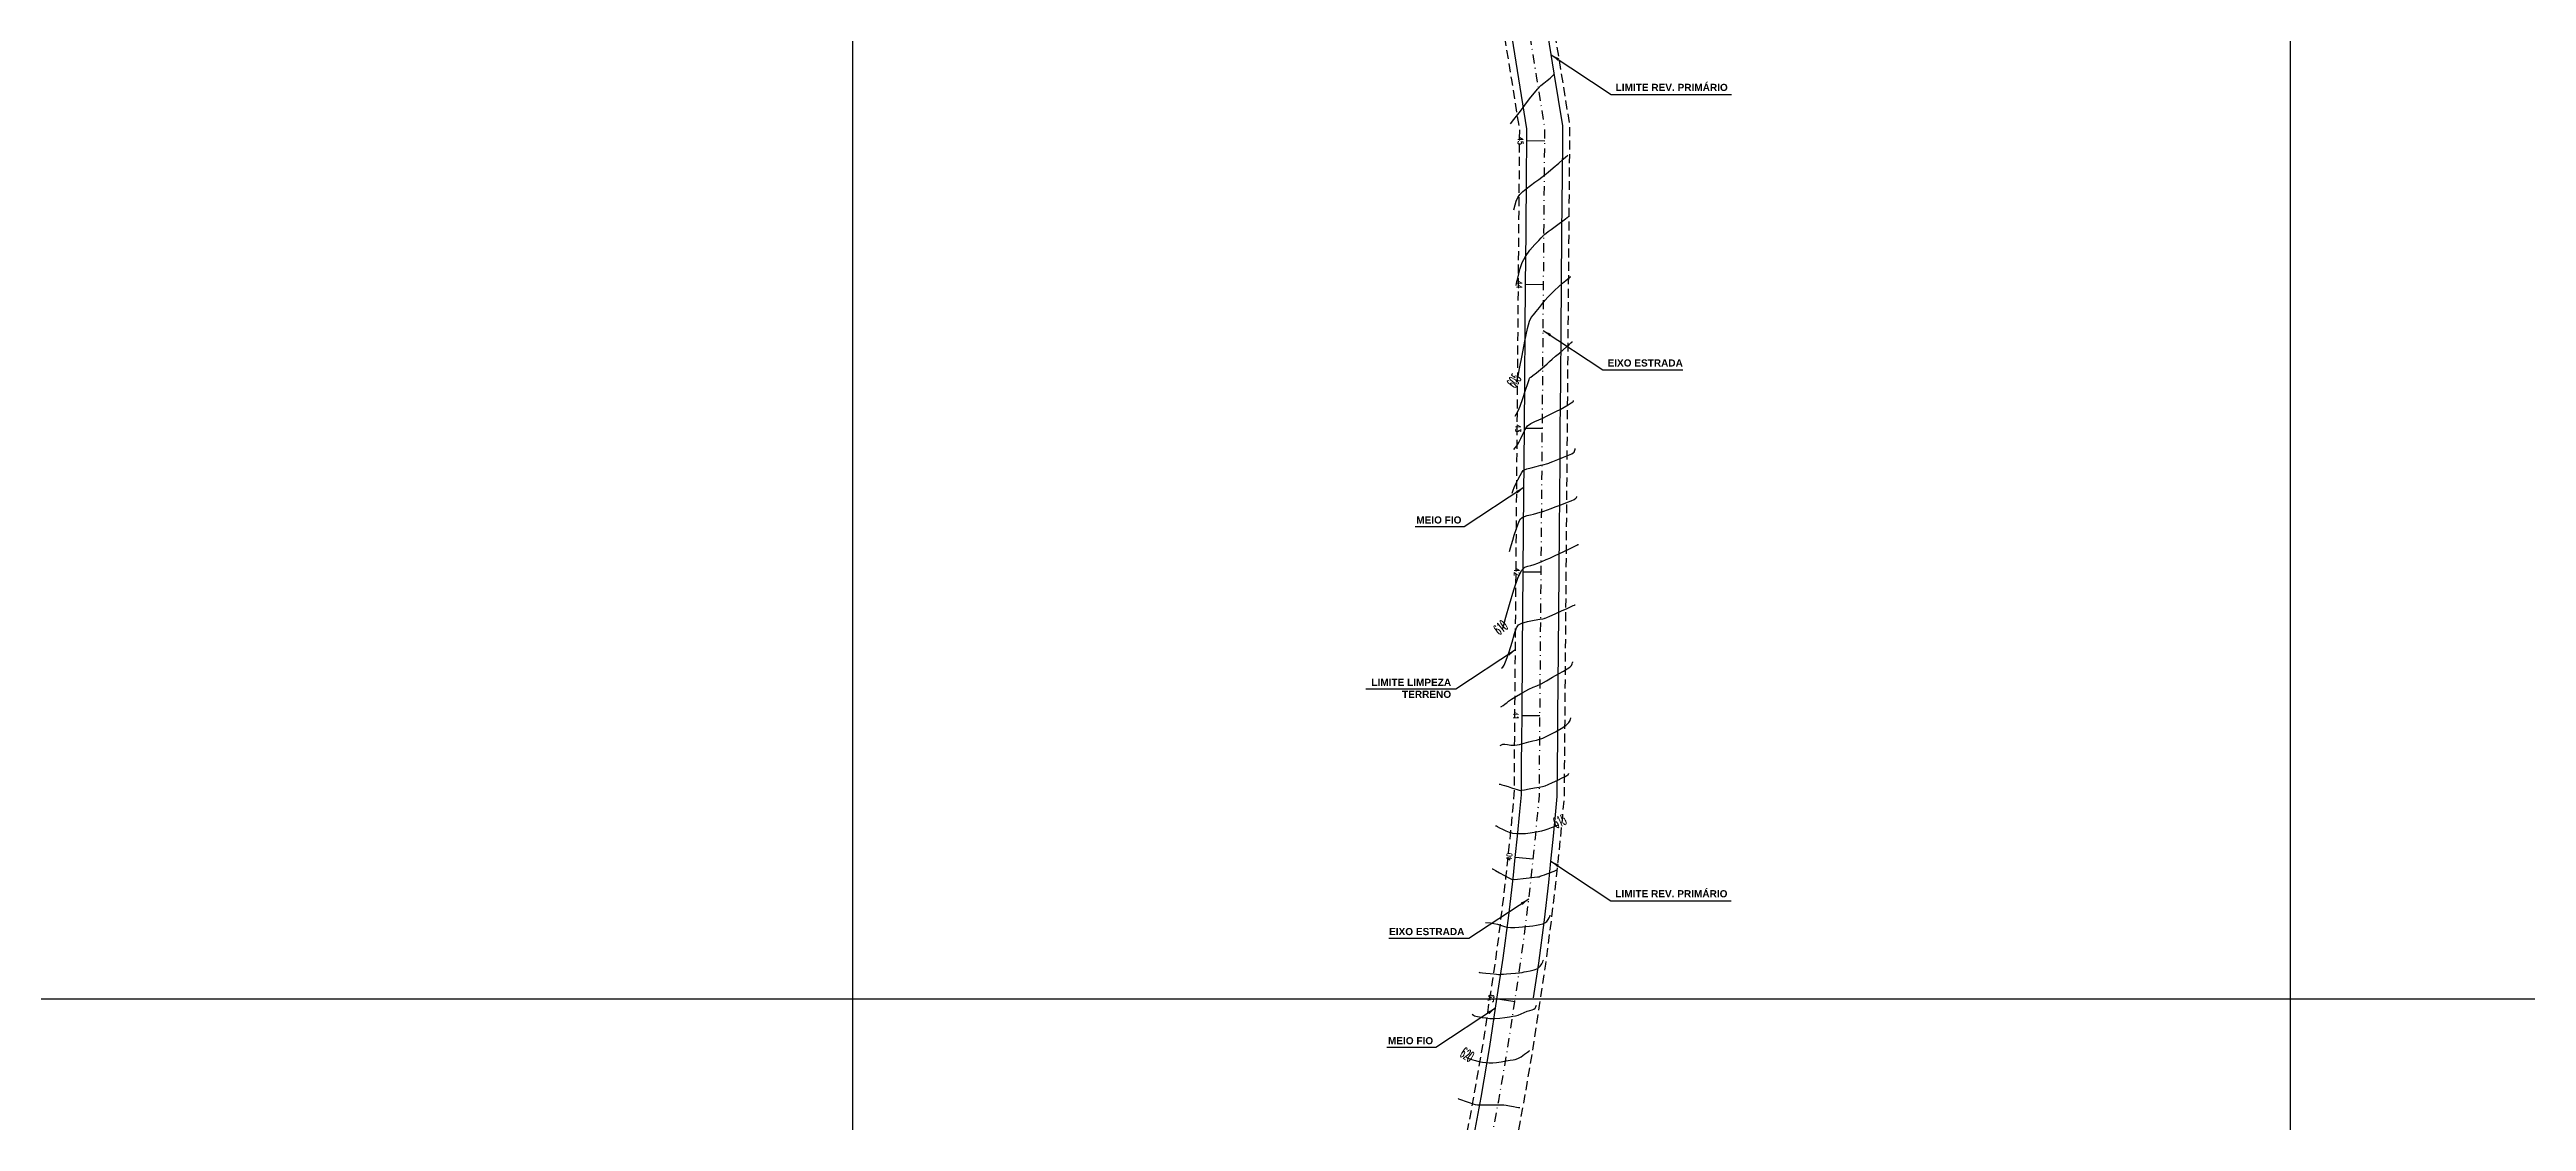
# Model space of a CAD drawing. Header units: millimetres. Extents: x 276147 to 291056, y 9594849 to 9609891.
# Drawn here: x 281807.4 to 282152, y 9595751.3 to 9595900.5 of the extents above; entities that cross this region are included whole.
import ezdxf
from ezdxf.enums import TextEntityAlignment as Align

# ---------------------------------------------------------------- set-up
doc = ezdxf.new("R2010")
doc.units = ezdxf.units.MM
doc.header["$LTSCALE"] = 10
for name, pattern in [('CONTINUO', [0]), ('DASHDOTX2', [50.8, 25.4, -12.7, 0, -12.7]), ('HIDDEN', [0.375, 0.25, -0.125])]:
    doc.linetypes.add(name, pattern=pattern)
for name, color, linetype in [('CURVAS', 7, 'CONTINUO'), ('Curvas mestras', 30, 'Continuous'), ('Curvas simples', 9, 'Continuous'), ('Curvas texto', 2, 'Continuous'), ('TG', 7, 'CONTINUO'), ('Top_malha_coord', 8, 'Continuous')]:
    doc.layers.add(name, color=color, linetype=linetype)
doc.styles.add('r80', font='romans.shx')
doc.styles.add('ROMAND', font='romand', dxfattribs={"height": 0.2})
doc.styles.add('SIMPLEX', font='simplex', dxfattribs={"height": 0.2})
doc.styles.add('T7', font='arial.ttf')
doc.dimstyles.new('cadnorma_dim1', dxfattribs={"dimscale": 0, "dimtxt": 2, "dimasz": 1.199999999999999, "dimexe": 1, "dimexo": 2.5, "dimgap": 0.6, "dimtad": 1, "dimzin": 4, "dimdsep": 46, "dimtxsty": 'r80', "dimblk": 'ARCHTICK', "dimblk1": 'ARCHTICK', "dimblk2": 'ARCHTICK', "dimcen": -1, "dimdle": 1, "dimclrd": 1, "dimclre": 1, "dimclrt": 2, "dimaunit": 1, "dimazin": 0, "dimtfac": 1, "dimtix": 1, "dimtmove": 2, "dimatfit": 0, "dimfxl": 1, "dimarcsym": 0})

# ---------------------------------------------------------------- blocks, each defined once
blk = doc.blocks.new('_ArchTick')
at = {"color": 0, "linetype": 'ByBlock', "const_width": 0.15}
blk.add_lwpolyline([(-0.5, -0.5), (0.5, 0.5)], dxfattribs=at)

msp = doc.modelspace()

# ---------------------------------------------------------------- linework, layer by layer
at = {"color": 8, "linetype": 'HIDDEN', "ltscale": 0.5, "extrusion": (-0.07100871312607167, -0.002425046121377699, 0.9974727474028996), "elevation": -43121.59382765113, "flags": 128}
msp.add_lwpolyline([(-9580321.039475452, 607785.0366046139), (-9580331.999970987, 607784.514610997), (-9580340.357908312, 607784.116564107), (-9580344.366013126, 607784.009914072), (-9580346.677813219, 607783.9825533279), (-9580351.304798456, 607784.0058711777), (-9580356.445815213, 607784.1536305237), (-9580360.298295913, 607784.3483864868, -0.0130408706893784), (-9580367.119955074, 607784.8718858662, 0.0002795205879488), (-9580370.766296044, 607785.2455200962, -0.0080552161899475), (-9580373.484480156, 607785.5668337597, 0.0025508217503307), (-9580375.264859017, 607785.7971902388, -0.0102699584749635), (-9580379.778156918, 607786.452136917, -0.0067323003345769), (-9580389.067169255, 607788.1243469772, -0.0133235393161992), (-9580395.973772552, 607789.6559117913, 0.0008242916978354), (-9580399.095960498, 607790.4306251035, -0.0100010863908776), (-9580403.28756999, 607791.5527431892, -0.0022133541783135), (-9580408.773311611, 607793.1658928258, -0.0118395213672042), (-9580414.339705529, 607794.9741905838, -0.0236515865359966), (-9580417.591200214, 607796.2920608538), (-9580420.158508888, 607797.329437897), (-9580422.00703248, 607798.076374157), (-9580424.042652179, 607798.8989106809), (-9580426.125876509, 607799.74068289), (-9580427.309746578, 607800.2190514077), (-9580436.21129939, 607803.8159174126), (-9580454.754683401, 607811.3087739438), (-9580473.298065392, 607818.8016345487), (-9580479.94523278, 607821.4875669172), (-9580486.329652878, 607823.715911838), (-9580492.316837812, 607825.7109256744), (-9580498.363173828, 607827.6335469439), (-9580505.47456357, 607829.7779768938), (-9580511.620561806, 607831.530946229), (-9580522.893530088, 607834.507771006), (-9580523.353249332, 607834.6226911709), (-9580525.254077217, 607835.092571289), (-9580529.173261892, 607836.0343050482), (-9580531.152555525, 607836.491537828), (-9580537.09554584, 607837.8274589079), (-9580544.252354134, 607839.3214673778), (-9580550.876318302, 607840.5484029229), (-9580556.590487419, 607841.6197208429), (-9580562.623841131, 607842.6170970979), (-9580567.809418073, 607843.4086695646), (-9580570.76307269, 607843.8227261321), (-9580573.762045642, 607844.2428111399), (-9580577.200921368, 607844.6885190768), (-9580579.782341378, 607845.0230933621), (-9580584.19602975, 607845.194708841), (-9580587.740239153, 607845.345714159), (-9580591.013894722, 607845.4851911179), (-9580600.12220449, 607845.8732627316), (-9580610.995764574, 607846.3365434379), (-9580616.944698235, 607846.5900053763), (-9580626.38808855, 607846.9923524149), (-9580630.977636062, 607847.1878959208), (-9580637.568697272, 607847.4687157396), (-9580644.613596221, 607847.7688721596), (-9580650.959508186, 607848.0392473959), (-9580658.235041952, 607848.3492302911), (-9580666.181336602, 607848.6877917631), (-9580670.95355757, 607848.8911183029), (-9580673.153383158, 607848.9694994199), (-9580680.63577736, 607848.0316571089), (-9580691.385652322, 607846.6642712222), (-9580695.675441235, 607846.1186085942), (-9580701.883973228, 607845.1309395928), (-9580707.031914854, 607844.2933476529), (-9580708.29175061, 607844.0784919029), (-9580709.690066675, 607843.7342024561), (-9580710.948300289, 607843.3481063828), (-9580711.856195949, 607843.0222531928), (-9580712.600061921, 607842.7247335747), (-9580713.388733832, 607842.377122279), (-9580717.405362736, 607840.5176454223), (-9580721.21595186, 607838.7535535741), (-9580724.125721531, 607837.4064912739), (-9580726.576784048, 607836.1788234527), (-9580728.457709195, 607835.1049360685), (-9580730.470945714, 607833.8175932644), (-9580731.49779171, 607833.101519752), (-9580732.528280003, 607832.3394000649), (-9580737.42424365, 607828.6084868062), (-9580741.639639402, 607825.3961918395), (-9580745.775108652, 607822.2448039739), (-9580746.67432269, 607821.541846134), (-9580748.522986647, 607819.9758836963), (-9580749.890258975, 607818.7026892586), (-9580751.626183942, 607816.9247502147), (-9580752.765634026, 607815.6447119386), (-9580753.536704434, 607814.720709538), (-9580755.625977363, 607812.1483104969), (-9580758.31351073, 607808.8393086838), (-9580760.487735497, 607806.1623146078), (-9580765.56458584, 607799.9114881146, -0.0265937179508877), (-9580766.67777403, 607798.6807861226, -0.0214850437270204), (-9580767.66861693, 607797.7772307913, -0.0323795589553983), (-9580769.298719259, 607796.5845644713), (-9580771.112873498, 607795.4296238248), (-9580772.708554458, 607794.4137701896), (-9580774.191609204, 607793.4696175449), (-9580776.12044591, 607792.2384367628, -0.001570387238146479), (-9580776.309677014, 607792.1184849397)], format="xyb", dxfattribs=at)
msp.add_lwpolyline([(-9580531.74338289, 607829.4436746499), (-9580532.70795873, 607829.6664994411), (-9580538.578460248, 607830.9861258097), (-9580545.605197763, 607832.4529815548), (-9580552.158728868, 607833.6668710111), (-9580557.806425452, 607834.7257263638), (-9580563.722875327, 607835.703777196), (-9580568.823503502, 607836.4823823296), (-9580571.73486193, 607836.8905096264), (-9580574.697464528, 607837.3054999713), (-9580578.100656131, 607837.7465829386), (-9580580.36938361, 607838.0406295761), (-9580584.481003474, 607838.200499861), (-9580588.038212268, 607838.3520590328), (-9580591.31186552, 607838.4915358936), (-9580600.420178441, 607838.8796076417), (-9580611.293737408, 607839.3428882998), (-9580617.242671875, 607839.5963502718), (-9580626.686061667, 607839.9986972888), (-9580631.275609631, 607840.1942408138), (-9580637.86667007, 607840.4750605997), (-9580644.91156934, 607840.775217034), (-9580651.257481305, 607841.0455922699), (-9580658.53301507, 607841.3555751649), (-9580666.479309723, 607841.6941366369), (-9580671.2271757, 607841.8964255023), (-9580672.840723125, 607841.9539171729), (-9580679.75885087, 607841.086799947), (-9580690.502368199, 607839.720222752), (-9580694.683682175, 607839.1883581717), (-9580700.772021681, 607838.2198096979), (-9580705.88142061, 607837.3884888188), (-9580706.864702828, 607837.2207972448), (-9580707.825075805, 607836.9843369151), (-9580708.73800458, 607836.7041995736), (-9580709.373290198, 607836.4761889637), (-9580709.887869291, 607836.2703758446), (-9580710.50649316, 607835.9977141181), (-9580714.464593554, 607834.1653327195), (-9580718.275182689, 607832.4012408729), (-9580721.087187903, 607831.0994381036), (-9580723.271550206, 607830.0053528687), (-9580724.834560359, 607829.1129745172), (-9580726.581858993, 607827.9956828831), (-9580727.413815197, 607827.4155162311), (-9580728.325504974, 607826.7412565247), (-9580733.181469694, 607823.040823993), (-9580737.396864863, 607819.828529474), (-9580741.497953307, 607816.7033411127), (-9580742.25477715, 607816.111696376), (-9580743.873002335, 607814.7409335368), (-9580744.998023493, 607813.693321701), (-9580746.504908744, 607812.1499657478), (-9580747.462765744, 607811.0739259608), (-9580748.132406905, 607810.271470006), (-9580750.1923511, 607807.7351817159), (-9580752.879884588, 607804.4261797608), (-9580755.054110182, 607801.7491846597), (-9580755.645264847, 607801.0213307746)], dxfattribs=at)
at = {"layer": 'CURVAS', "color": 2, "linetype": 'CONTINUO'}
for points, elevation in [([(282011.4015483808, 9595854.14700083), (282011.4015483808, 9595854.14700083)], 169.0002069068142), ([(282009.4720762864, 9595819.735488951), (282009.4720762864, 9595819.735488951)], 174.0002069068142), ([(282017.9517984303, 9595792.868665993), (282017.9517984303, 9595792.868665993)], 179.0002069068142), ([(282004.2949484052, 9595760.339248512), (282004.2949484052, 9595760.339248512)], 184.0002069068142)]:
    msp.add_lwpolyline(points, dxfattribs=dict(at, elevation=elevation))
at = {"layer": 'Curvas mestras', "linetype": 'CONTINUO'}
for points, elevation in [([(282011.4306253827, 9595854.189061718), (282011.4574847989, 9595854.240740336), (282011.4963464969, 9595854.334233783), (282011.5558087648, 9595854.525022414), (282011.6713010272, 9595855.029449081), (282011.8849610722, 9595856.104072975), (282012.218066608, 9595857.869338663), (282012.6084576821, 9595859.901228948), (282012.9731151491, 9595861.639610928), (282013.2557870731, 9595862.675172755), (282013.5072891441, 9595863.201884935), (282013.805205691, 9595863.564542903), (282014.2023191768, 9595864.034278978), (282014.6522051083, 9595864.587596098), (282015.0836366758, 9595865.12733916), (282015.4499935469, 9595865.584067613), (282015.8030821736, 9595865.999207055), (282016.2193115099, 9595866.441898093), (282016.7474529037, 9595866.956990195), (282017.3257171247, 9595867.492167527), (282017.864676016, 9595867.970820265), (282018.2917227627, 9595868.332413783), (282018.6015393835, 9595868.580690786), (282018.8056261482, 9595868.735468505), (282018.9185509129, 9595868.817277238), (282018.9671335368, 9595868.849506572), (282018.9812588095, 9595868.85626246), (282018.9860843377, 9595868.857707934), (282018.9878627443, 9595868.858240943), (282018.988116488, 9595868.85831684)], 169.0002069068142), ([(282009.4854989707, 9595819.74640274), (282009.4988905363, 9595819.768780718), (282009.519714689, 9595819.819109812), (282009.5620251099, 9595819.954096142), (282009.6887185496, 9595820.406378884), (282009.9749061629, 9595821.45258384), (282010.4633294613, 9595823.225253072), (282011.0672703722, 9595825.280592537), (282011.6676432745, 9595827.03072521), (282012.1732658296, 9595828.036397744), (282012.6045728278, 9595828.452842023), (282013.0099024506, 9595828.583914595), (282013.4324742191, 9595828.685183303), (282013.8950321284, 9595828.819062214), (282014.4152026145, 9595828.999677572), (282014.9949569741, 9595829.231547007), (282015.573652991, 9595829.480762985), (282016.0749904335, 9595829.703810686), (282016.4586898946, 9595829.875689771), (282016.8285314, 9595830.045460422), (282017.3243107205, 9595830.280696856), (282018.0299349834, 9595830.621533763), (282018.8057426208, 9595830.99833817), (282019.4561804401, 9595831.3140379), (282019.8353590401, 9595831.496256128), (282019.9960410836, 9595831.571405804), (282020.0406497185, 9595831.590592586), (282020.0552921951, 9595831.596659228), (282020.0608085549, 9595831.59938223), (282020.0617227276, 9595831.600273216), (282020.0618069185, 9595831.600611072), (282020.0618376107, 9595831.600735474), (282020.0618425478, 9595831.600753043)], 174.0002069068142), ([(282017.2754979854, 9595792.573134363), (282016.7867315722, 9595792.363526886), (282016.2781179528, 9595792.152825437), (282015.8170622595, 9595791.97495517), (282015.3853713953, 9595791.828788271), (282014.9434534408, 9595791.70443813), (282014.4584085493, 9595791.593689218), (282013.9241098686, 9595791.49503505), (282013.3411199598, 9595791.408643512), (282012.7169019253, 9595791.33793028), (282012.086506697, 9595791.29929064), (282011.4918837576, 9595791.312367864), (282010.9629829003, 9595791.391375327), (282010.4817578146, 9595791.528803539), (282010.0181664751, 9595791.711712662), (282009.5568133342, 9595791.92287985), (282009.1408975973, 9595792.127948249), (282008.8282676045, 9595792.288274677), (282008.6581803745, 9595792.376289565), (282008.5955164883, 9595792.40871697), (282008.5865646614, 9595792.413349578)], 179.0002069068142), ([(282004.4772883406, 9595760.22516875), (282004.6288736636, 9595760.139534341), (282004.8235804554, 9595760.044474985), (282005.0609238705, 9595759.94939195), (282005.3568685228, 9595759.853835743), (282005.731489628, 9595759.754891863), (282006.1927862352, 9595759.652539454), (282006.7004508463, 9595759.558333443), (282007.2020963795, 9595759.486718759), (282007.6649018911, 9595759.450661609), (282008.1342928003, 9595759.457194172), (282008.6752616569, 9595759.511869797), (282009.3227540856, 9595759.612551581), (282009.9915477544, 9595759.726356577), (282010.5663728438, 9595759.81271566), (282010.9711063755, 9595759.850822074), (282011.2861940576, 9595759.898922574), (282011.6312236841, 9595760.035028791), (282012.0859883375, 9595760.306496926), (282012.5710893202, 9595760.63807192), (282012.9673313437, 9595760.9238445), (282013.1869443386, 9595761.083984716), (282013.2678544653, 9595761.14298347), (282013.2794122178, 9595761.151412096)], 184.0002069068142)]:
    msp.add_lwpolyline(points, dxfattribs=dict(at, elevation=elevation))
at = {"layer": 'Curvas simples', "linetype": 'CONTINUO'}
for points, elevation in [([(282010.5976645577, 9595890.135017116), (282011.0733081201, 9595890.714900982), (282011.4732648256, 9595891.21856193), (282011.9943660818, 9595891.900520643), (282012.6171442344, 9595892.74279905), (282013.2744900855, 9595893.62964486), (282013.8873844621, 9595894.420863673), (282014.3987947603, 9595895.013124311), (282014.8396325518, 9595895.450547587), (282015.2627969732, 9595895.814117435), (282015.7017428888, 9595896.165773872), (282016.1121582378, 9595896.491282199), (282016.4302850255, 9595896.757367007), (282016.6113556036, 9595896.939850276), (282016.6865453575, 9595897.050950468), (282016.706016586, 9595897.111988839), (282016.7118811832, 9595897.142327368), (282016.7140410024, 9595897.153505923), (282016.7143502583, 9595897.155102782)], 166.0002069068142), ([(282011.098772955, 9595878.144834582), (282011.2648893556, 9595878.856726384), (282011.4170756653, 9595879.362525022), (282011.6354143386, 9595879.872642744), (282011.9302135919, 9595880.311026182), (282012.3147237502, 9595880.70527956), (282012.8029306991, 9595881.1089195), (282013.3910700422, 9595881.556676254), (282014.0043796058, 9595882.008119209), (282014.5503490319, 9595882.404032163), (282014.9742124496, 9595882.713422624), (282015.3721804762, 9595883.01820721), (282015.8782085412, 9595883.428529218), (282016.5735582075, 9595884.010213602), (282017.3287060891, 9595884.651807984), (282017.9614361463, 9595885.197543524), (282018.3358281167, 9595885.530323166), (282018.5011477183, 9595885.687744822), (282018.5529609661, 9595885.746082727), (282018.5719001436, 9595885.770162271), (282018.5788779209, 9595885.779033927), (282018.5798744465, 9595885.780301195)], 167.0002069068142), ([(282011.3982021195, 9595867.649455106), (282011.5176953733, 9595868.19879994), (282011.6226205231, 9595868.66159299), (282011.7664575198, 9595869.26594233), (282011.960577553, 9595869.997888425), (282012.2520654796, 9595870.819167307), (282012.6969307003, 9595871.68544486), (282013.3157762502, 9595872.545279209), (282013.9875543028, 9595873.31880432), (282014.5558093322, 9595873.919052593), (282014.9040213617, 9595874.286986439), (282015.0754126935, 9595874.475307446), (282015.1531426063, 9595874.564651074), (282015.210930816, 9595874.626024023), (282015.284750688, 9595874.691925643), (282015.4011374515, 9595874.785230383), (282015.5869688828, 9595874.928338692), (282015.87048364, 9595875.141771097), (282016.2802652413, 9595875.44557688), (282016.8213419236, 9595875.84326873), (282017.4045364655, 9595876.272218272), (282017.9171156961, 9595876.653263617), (282018.2729628853, 9595876.925105868), (282018.4924179945, 9595877.09790712), (282018.6224347715, 9595877.199695762), (282018.7038119904, 9595877.256008903), (282018.7527305152, 9595877.282427384), (282018.7792162375, 9595877.29204077), (282018.7923126357, 9595877.295962637), (282018.7971381642, 9595877.297408111), (282018.7978266577, 9595877.297614558)], 168.0002069068142), ([(282011.2416652486, 9595849.469411004), (282011.459411716, 9595849.784162456), (282011.6597076397, 9595850.168383034), (282011.9482545789, 9595850.860757856), (282012.321581344, 9595851.903102253), (282012.7089689033, 9595853.057408838), (282013.0228878978, 9595854.015711095), (282013.1997843081, 9595854.549684754), (282013.2720083472, 9595854.74957322), (282013.2958839209, 9595854.785256287), (282013.3311895694, 9595854.808347506), (282013.4515138011, 9595854.897372305), (282013.7338974433, 9595855.112587094), (282014.2188800563, 9595855.487478161), (282014.8009815424, 9595855.948455859), (282015.338221639, 9595856.395161295), (282015.7308632237, 9595856.755100595), (282016.0481525782, 9595857.067228703), (282016.4015828854, 9595857.398363154), (282016.8711038163, 9595857.79694355), (282017.4105027172, 9595858.237894496), (282017.9420280658, 9595858.677759115), (282018.3987287391, 9595859.076169852), (282018.7568742133, 9595859.405106215), (282019.0035370166, 9595859.639633691), (282019.1348579397, 9595859.765605738), (282019.1832395761, 9595859.812016783), (282019.1901504662, 9595859.818646442)], 170.0002069068142), ([(282011.0817810142, 9595844.791820297), (282011.4756142065, 9595845.34034768), (282011.7612488921, 9595845.784712814), (282012.0603685711, 9595846.336598393), (282012.3395330672, 9595846.959961994), (282012.6344676506, 9595847.575395985), (282012.9981845053, 9595848.092652177), (282013.466284098, 9595848.449816966), (282014.0047065535, 9595848.69831158), (282014.5619788481, 9595848.91788796), (282015.0959069481, 9595849.169690244), (282015.6014114724, 9595849.440419415), (282016.0826882879, 9595849.698162023), (282016.5480750549, 9595849.922811607), (282017.0224614387, 9595850.141461307), (282017.5348758079, 9595850.39301059), (282018.0941746248, 9595850.699779624), (282018.6285159878, 9595851.017783608), (282019.0458865223, 9595851.28646242), (282019.2809441671, 9595851.46036166), (282019.3750409515, 9595851.55444782), (282019.3962013215, 9595851.598794015), (282019.4013855945, 9595851.61955377), (282019.4032954801, 9595851.627201585), (282019.4035677839, 9595851.628294475)], 171.0002069068142), ([(282010.8585000107, 9595838.724052897), (282011.0005553063, 9595839.170129562), (282011.1393600107, 9595839.544539338), (282011.3512509594, 9595840.031254893), (282011.6385618852, 9595840.605230626), (282011.9463794978, 9595841.172258135), (282012.2054775277, 9595841.620843235), (282012.3802959205, 9595841.875061829), (282012.5699288574, 9595842.001283394), (282012.9071382709, 9595842.101452354), (282013.4758510209, 9595842.25327649), (282014.1646663832, 9595842.437513638), (282014.8133540732, 9595842.610689411), (282015.2946915558, 9595842.73844053), (282015.6135037026, 9595842.822869413), (282015.8076256678, 9595842.87519435), (282015.9328651979, 9595842.913514404), (282016.1169100079, 9595842.983467033), (282016.5054205159, 9595843.137571478), (282017.1824964419, 9595843.405386949), (282017.9859962651, 9595843.72462837), (282018.6922179855, 9595844.010052629), (282019.1315894682, 9595844.199672395), (282019.3510485274, 9595844.324537678), (282019.4516651576, 9595844.438957032), (282019.5177563831, 9595844.582176348), (282019.5666395217, 9595844.733182605), (282019.5988819039, 9595844.8558998), (282019.6158489966, 9595844.923840966), (282019.6220994781, 9595844.948872192), (282019.6229930365, 9595844.952447295)], 172.0002069068142), ([(282010.4701531747, 9595830.616259703), (282010.6131096898, 9595831.127838934), (282010.7403836356, 9595831.571006717), (282010.917542043, 9595832.169245042), (282011.1426920415, 9595832.905108312), (282011.3878453147, 9595833.673115257), (282011.6184924789, 9595834.345773643), (282011.8137507484, 9595834.826243643), (282012.0072441912, 9595835.14028087), (282012.2462234694, 9595835.344293317), (282012.5656216069, 9595835.488908563), (282012.9510986364, 9595835.601628665), (282013.3759974939, 9595835.704180228), (282013.8184126707, 9595835.815098926), (282014.2754465156, 9595835.94017169), (282014.7489513796, 9595836.081998726), (282015.2405364987, 9595836.242308477), (282015.7508251698, 9595836.419347895), (282016.2801965805, 9595836.610492267), (282016.8284511344, 9595836.813122785), (282017.3930659307, 9595837.024643077), (282017.9709419439, 9595837.242459385), (282018.5484008392, 9595837.462267777), (282019.0694643139, 9595837.672906741), (282019.467576635, 9595837.861503404), (282019.6972458517, 9595838.017028162), (282019.797221854, 9595838.135841075), (282019.827320516, 9595838.216147227), (282019.8379444907, 9595838.25868804), (282019.8418588702, 9595838.27436163), (282019.8424172954, 9595838.276600225)], 173.0002069068142), ([(282009.3677233054, 9595814.357033681), (282009.5510557649, 9595814.506097618), (282009.7339630938, 9595814.811732845), (282010.0183819352, 9595815.499147661), (282010.4095485181, 9595816.653847149), (282010.8329722219, 9595818.008448781), (282011.1942326276, 9595819.207342634), (282011.4446386056, 9595819.981948141), (282011.7184125654, 9595820.411787486), (282012.1955058806, 9595820.663409226), (282012.9828198788, 9595820.872728316), (282013.8950601303, 9595821.053119715), (282014.6738809472, 9595821.18732289), (282015.1261204589, 9595821.264773656), (282015.3193583627, 9595821.301686443), (282015.3863599418, 9595821.320969816), (282015.4575571694, 9595821.35027882), (282015.6540588414, 9595821.4362453), (282016.0946385631, 9595821.630248785), (282016.8407034673, 9595821.958769798), (282017.7241809572, 9595822.348713467), (282018.5196273186, 9595822.702089438), (282019.0527727598, 9595822.942851419), (282019.3540393148, 9595823.082730826), (282019.5050199573, 9595823.155403472), (282019.5775276505, 9595823.190796139), (282019.6042407508, 9595823.203835094), (282019.6080566085, 9595823.205697693)], 175.0002069068142), ([(282009.2633693301, 9595808.97857852), (282009.5978847315, 9595809.203686068), (282009.8192113702, 9595809.357836746), (282010.0113955125, 9595809.502318243), (282010.1467298813, 9595809.619503437), (282010.3421957983, 9595809.772836877), (282010.7509459039, 9595810.04603263), (282011.4657341869, 9595810.486218931), (282012.3377094053, 9595810.994193954), (282013.1576186841, 9595811.434170378), (282013.7778832089, 9595811.714919338), (282014.297603608, 9595811.92345774), (282014.8775537942, 9595812.191363059), (282015.6308639034, 9595812.610555528), (282016.4800974502, 9595813.11433962), (282017.3001741705, 9595813.596362561), (282017.9865098827, 9595813.975232257), (282018.5164959262, 9595814.269383159), (282018.8880218168, 9595814.522211164), (282019.1073077413, 9595814.765136572), (282019.2139073621, 9595814.981693283), (282019.255709529, 9595815.14344412), (282019.2735592289, 9595815.231314307), (282019.2801360151, 9595815.263687525), (282019.2810747995, 9595815.268311922)], 176.0002069068142), ([(282009.1590164573, 9595803.60012424), (282009.3498077701, 9595803.719223874), (282009.532207752, 9595803.779774526), (282009.8050953551, 9595803.795146564), (282010.1821439803, 9595803.743366014), (282010.6580094729, 9595803.676847314), (282011.2225946515, 9595803.66659605), (282011.8587082116, 9595803.762162374), (282012.520784801, 9595803.92726027), (282013.156163622, 9595804.104145393), (282013.723181622, 9595804.2487348), (282014.2241702647, 9595804.371586721), (282014.6724557803, 9595804.49692114), (282015.0928279221, 9595804.649590772), (282015.5559161977, 9595804.856976876), (282016.1438116526, 9595805.147093682), (282016.8963642531, 9595805.533810329), (282017.6844575697, 9595805.974405777), (282018.336739282, 9595806.412015347), (282018.7262444178, 9595806.79651254), (282018.9035814597, 9595807.104732009), (282018.9637515353, 9595807.320249036), (282018.9871511279, 9595807.435439074), (282018.9957711754, 9595807.477877922), (282018.9970028327, 9595807.483940015)], 177.0002069068142), ([(282009.0546634764, 9595798.221668972), (282009.0862758633, 9595798.232132604), (282009.1767121634, 9595798.217643091), (282009.396967756, 9595798.161409669), (282009.7835468905, 9595798.0490437), (282010.2715111863, 9595797.900256388), (282010.7705589881, 9595797.743282942), (282011.2041542853, 9595797.602870895), (282011.5508161503, 9595797.48982209), (282011.8028295186, 9595797.411452696), (282011.9767134137, 9595797.37480028), (282012.1859297234, 9595797.385792414), (282012.5681772978, 9595797.450076755), (282013.2054128608, 9595797.566244083), (282013.9566296247, 9595797.704648038), (282014.6250766887, 9595797.828585608), (282015.0763980917, 9595797.917742325), (282015.4257930886, 9595798.017372688), (282015.8508559818, 9595798.189120727), (282016.471906592, 9595798.470573481), (282017.1801765418, 9595798.803077767), (282017.8096270562, 9595799.103923958), (282018.2326023568, 9595799.30997764), (282018.4749885878, 9595799.43640416), (282018.6010591913, 9595799.517946616), (282018.6670549259, 9595799.583094515), (282018.6971022788, 9595799.635317126), (282018.7072974752, 9595799.671833875), (282018.7112615533, 9595799.6913508), (282018.7127221591, 9595799.698541705), (282018.7129308662, 9595799.699568111)], 178.0002069068142), ([(282008.0483482386, 9595786.470967311), (282008.0929206357, 9595786.458737198), (282008.2246183726, 9595786.390975391), (282008.547339996, 9595786.21049274), (282009.1075937856, 9595785.889548138), (282009.7726515295, 9595785.513228787), (282010.3649735426, 9595785.194830487), (282010.7690539801, 9595785.021489127), (282011.1175063091, 9595784.975719828), (282011.6049757384, 9595785.013877036), (282012.355238614, 9595785.09512652), (282013.2085828193, 9595785.189861653), (282013.934426939, 9595785.271283146), (282014.3660347502, 9595785.321795272), (282014.5920433154, 9595785.360603223), (282014.764938088, 9595785.416117394), (282015.0074063073, 9595785.509529728), (282015.3229652852, 9595785.633174887), (282015.6853366502, 9595785.772173816), (282016.0651051652, 9595785.911976084), (282016.4203023721, 9595786.039357444), (282016.7058219522, 9595786.141422376), (282016.8892760583, 9595786.209034314), (282016.9891559222, 9595786.248084873), (282017.0366689315, 9595786.268221844), (282017.0590011223, 9595786.278001308), (282017.0672280687, 9595786.281604135), (282017.0684038835, 9595786.282118477)], 180.0002069068142), ([(282007.1467613293, 9595778.986744838), (282007.8271652084, 9595778.91645599), (282008.3117180854, 9595778.847985247), (282008.8025470384, 9595778.743751355), (282009.2306359465, 9595778.603543546), (282009.6363236139, 9595778.458439652), (282010.0872922669, 9595778.347341174), (282010.6291163083, 9595778.298965372), (282011.2189571791, 9595778.301294634), (282011.7918739024, 9595778.332130559), (282012.3005928117, 9595778.372937644), (282012.7685242913, 9595778.419829432), (282013.2367452591, 9595778.472584462), (282013.7330557721, 9595778.531935848), (282014.2321261227, 9595778.602442492), (282014.6953479714, 9595778.689620057), (282015.0909856037, 9595778.800236229), (282015.4147984517, 9595778.946063185), (282015.6694169085, 9595779.140128303), (282015.8584911783, 9595779.384057784), (282015.9897410484, 9595779.63389521), (282016.0719009285, 9595779.834281541), (282016.1144947562, 9595779.94491102), (282016.1301880629, 9595779.985668736), (282016.1324297263, 9595779.99149172)], 181.0002069068142), ([(282006.2230605503, 9595772.074752765), (282006.2867940956, 9595772.042015357), (282006.4156318823, 9595772.01396605), (282006.7041919475, 9595771.976584956), (282007.1896158649, 9595771.930791749), (282007.7676805475, 9595771.88112943), (282008.2988197732, 9595771.833051816), (282008.6778236096, 9595771.792197552), (282008.9369017604, 9595771.76494926), (282009.1426195524, 9595771.757877506), (282009.3603993946, 9595771.774761455), (282009.65109168, 9595771.808220804), (282010.0744082964, 9595771.84808742), (282010.6570040466, 9595771.886784656), (282011.2933228359, 9595771.927104913), (282011.8447569987, 9595771.974436516), (282012.2188610287, 9595772.03264032), (282012.5078561486, 9595772.09947642), (282012.8501297146, 9595772.17117699), (282013.3405473958, 9595772.25148533), (282013.8999056813, 9595772.374175075), (282014.4054813603, 9595772.580530753), (282014.7616048473, 9595772.889688723), (282014.9808326178, 9595773.232215587), (282015.102778084, 9595773.516532462), (282015.1636537494, 9595773.6746433), (282015.1860818289, 9595773.732895065), (282015.1892855096, 9595773.74121635)], 182.0002069068142), ([(282005.2590045318, 9595766.207001133), (282005.4546228604, 9595766.085424935), (282005.6103224395, 9595766.003629405), (282005.7990798388, 9595765.92983798), (282006.017376176, 9595765.878699483), (282006.2944044302, 9595765.835898733), (282006.6675325677, 9595765.779879896), (282007.1630476891, 9595765.699801946), (282007.7629200557, 9595765.627688413), (282008.438037186, 9595765.606278855), (282009.1531352891, 9595765.663314175), (282009.848342334, 9595765.766550034), (282010.4576338785, 9595765.868742554), (282010.9368097534, 9595765.937556816), (282011.328960616, 9595766.000282396), (282011.6989983082, 9595766.099117156), (282012.0967282573, 9595766.260946015), (282012.5115133397, 9595766.451403942), (282012.9176098035, 9595766.620810984), (282013.2907090232, 9595766.735072501), (282013.6122522872, 9595766.822429087), (282013.8651145863, 9595766.926702822), (282014.0382348279, 9595767.076993106), (282014.1448070483, 9595767.243503768), (282014.2040883159, 9595767.381717071), (282014.2336809052, 9595767.45857881), (282014.2445837987, 9595767.486896204), (282014.2461414015, 9595767.490941972)], 183.0002069068142), ([(282003.3308923867, 9595754.471496882), (282003.3762966198, 9595754.446973713), (282003.4973789729, 9595754.400015838), (282003.7881208585, 9595754.296587117), (282004.2881167851, 9595754.12479403), (282004.8743197926, 9595753.926502718), (282005.383024312, 9595753.757021515), (282005.7116299452, 9595753.657964464), (282006.0019568613, 9595753.616167357), (282006.456931393, 9595753.60477156), (282007.2059857567, 9595753.601629118), (282008.0845793582, 9595753.603431348), (282008.8546784829, 9595753.61158014), (282009.3477413346, 9595753.623268308), (282009.6731978898, 9595753.618853066), (282010.0099687265, 9595753.574479694), (282010.4845523307, 9595753.47743464), (282011.0137517775, 9595753.359559843), (282011.4619447441, 9595753.263835754), (282011.727453723, 9595753.221954495), (282011.8443742912, 9595753.220453495), (282011.8807435305, 9595753.234579174), (282011.8939527859, 9595753.244211562), (282011.898819947, 9595753.24775995), (282011.8995151761, 9595753.24826745)], 185.0002069068142)]:
    msp.add_lwpolyline(points, dxfattribs=dict(at, elevation=elevation))
at = {"layer": 'TG', "color": 1, "linetype": 'DASHDOTX2', "ltscale": 0.005, "extrusion": (-0.07100871312607167, -0.002425046121377699, 0.9974727474028996), "elevation": -43121.59382765105, "flags": 128}
msp.add_lwpolyline([(-9579795.904615587, 607889.4829098696), (-9579823.537764598, 607889.4792858099), (-9579825.987231018, 607889.1146006988), (-9579828.05557843, 607888.6421233836), (-9579831.713168021, 607887.6360837285, -0.0222114807631189), (-9579835.5907939, 607886.752662216, -0.0115522391506574), (-9579837.634694876, 607886.4301902027), (-9579842.019034958, 607885.8385448859), (-9579855.397934733, 607883.9863345699), (-9579875.209670285, 607881.2486076679), (-9579895.021406008, 607878.5108807227), (-9579914.83314056, 607875.7731537838), (-9579918.335324641, 607875.2891971646), (-9579934.674774332, 607873.263010811), (-9579936.147860946, 607873.0809540228), (-9579940.575816056, 607872.476928244), (-9579946.508119615, 607871.4938017719), (-9579950.833660763, 607870.6490934518), (-9579954.375966039, 607869.87582777), (-9579956.454451468, 607869.3875244509), (-9579956.725737035, 607869.338151784), (-9579973.777690416, 607865.0216472548), (-9579993.170540173, 607860.1311084548), (-9580012.563390171, 607855.2405693552), (-9580031.956240162, 607850.3500302531), (-9580051.349090155, 607845.4594911109), (-9580071.412845131, 607840.3997614972), (-9580085.559219332, 607836.0290809198), (-9580088.12938791, 607835.2957015372), (-9580088.899888922, 607835.0991253207), (-9580089.907150526, 607834.8669360648), (-9580091.968528263, 607834.419926786), (-9580093.54224914, 607834.1346643667), (-9580095.249659687, 607833.8725806387), (-9580096.15438185, 607833.7534937747), (-9580112.341075238, 607831.746249441), (-9580113.430450188, 607831.5991320731), (-9580116.21286371, 607831.203690667), (-9580118.96149875, 607830.7742412771), (-9580122.476536375, 607830.168443802), (-9580125.508786324, 607829.5976611299), (-9580129.425256992, 607828.802362336), (-9580146.32046953, 607825.371527859), (-9580148.981542278, 607824.6395854742), (-9580159.371266311, 607821.7767026649), (-9580160.197831279, 607821.5596147261), (-9580162.69627991, 607820.9497581208), (-9580164.653450605, 607820.5358075438), (-9580167.758206151, 607819.9562818253), (-9580177.635578241, 607818.7518481798), (-9580179.093267132, 607818.5357071307), (-9580180.959993675, 607818.1445607286), (-9580182.784531262, 607817.6331428261), (-9580184.1411054, 607817.1658576158), (-9580185.551765805, 607816.596501339), (-9580187.701303449, 607815.4092918009), (-9580205.208523052, 607805.7398945809), (-9580222.715744479, 607796.070500651), (-9580227.127211547, 607793.6340025779, -0.0457628980803069), (-9580240.937801681, 607787.936829746, -0.0345197727024596), (-9580251.918096658, 607785.356827389, -0.0269187616342463), (-9580260.666672343, 607784.408788759), (-9580268.034038723, 607784.057918181), (-9580276.50852366, 607783.6543207081), (-9580280.551734237, 607783.461761703), (-9580288.431230333, 607783.0865016248), (-9580295.549514135, 607782.7474932524), (-9580300.52909102, 607782.5103408287), (-9580320.506447742, 607781.5589187647), (-9580331.83347219, 607781.0194692069), (-9580340.22809603, 607780.6196751217), (-9580344.298750648, 607780.5113607246), (-9580346.665921196, 607780.4833446584), (-9580351.363902275, 607780.5070202932), (-9580356.584463704, 607780.657065853), (-9580360.475007113, 607780.8537460178, -0.0130408706901715), (-9580367.478672283, 607781.3912126783, 0.0002795205878736), (-9580371.121120343, 607781.7644480073, -0.0080552161913721), (-9580373.951290466, 607782.0989994197, 0.0025508217495666), (-9580375.69625328, 607782.3247735493, -0.0102699584764324), (-9580380.351825207, 607783.0003663062, -0.0067323003350679), (-9580389.733594459, 607784.6892744867, -0.0133235393165959), (-9580396.822271219, 607786.2612147635, 0.0008242916980195), (-9580399.933258748, 607787.0331488979, -0.0100010863911174), (-9580404.26010724, 607788.191471247, -0.002213354178182), (-9580409.775576986, 607789.813362804, -0.0118395213705485), (-9580415.499592332, 607791.6728654319, -0.0231184017441555), (-9580418.97916303, 607793.078861835), (-9580421.469759105, 607794.085241484), (-9580423.318282695, 607794.832177744), (-9580425.353902392, 607795.6547142668), (-9580427.437126724, 607796.4964864771), (-9580428.6209968, 607796.9748549944), (-9580437.52254946, 607800.5717209389), (-9580456.06593331, 607808.0645774041), (-9580474.60931603, 607815.5574383066), (-9580481.17825698, 607818.211761581), (-9580487.459612945, 607820.4041341795), (-9580493.400412062, 607822.3836916109), (-9580499.398773393, 607824.2910578325), (-9580506.459852835, 607826.4203167786), (-9580512.547448795, 607828.1566285437), (-9580523.76477445, 607831.1187599095), (-9580524.19760964, 607831.2269596249), (-9580526.082907371, 607831.6930007259), (-9580529.976034468, 607832.6284731567), (-9580531.930257125, 607833.0799143391), (-9580537.837003032, 607834.407688063), (-9580544.928775938, 607835.8881201708), (-9580551.517523577, 607837.1085326722), (-9580557.19845643, 607838.1736193079), (-9580563.17335822, 607839.1613328508), (-9580568.316460785, 607839.946421651), (-9580571.248967301, 607840.357513583), (-9580574.229755076, 607840.7750512598), (-9580577.650788741, 607841.2184467119), (-9580580.075862488, 607841.5327571728), (-9580584.338516597, 607841.6985000536), (-9580587.8892257, 607841.8497823012), (-9580591.162880115, 607841.9892592105), (-9580600.271191457, 607842.3773308921), (-9580611.144750984, 607842.840611573), (-9580617.09368505, 607843.0940735288), (-9580626.537075102, 607843.4964205559), (-9580631.126622839, 607843.6919640721), (-9580637.71768367, 607843.9727838747), (-9580644.76258277, 607844.2729403018), (-9580651.108494744, 607844.5433155369), (-9580658.384028498, 607844.8532984318), (-9580666.33032316, 607845.1918599042), (-9580671.090366622, 607845.394667607), (-9580672.997053135, 607845.4626039998), (-9580680.197314113, 607844.5601242326), (-9580690.944010252, 607843.1931426909), (-9580695.1795617, 607842.6543790869), (-9580701.327997454, 607841.6762703498), (-9580706.456667732, 607840.84181394), (-9580707.578226712, 607840.6505402792), (-9580708.757571235, 607840.360165391), (-9580709.843152428, 607840.0270486829), (-9580710.61474307, 607839.750116783), (-9580711.243965602, 607839.4984504138), (-9580711.947613493, 607839.1883139032), (-9580715.934978139, 607837.3423847749), (-9580719.745567268, 607835.5782929278), (-9580722.606454715, 607834.2538603938), (-9580724.92416712, 607833.0929838648), (-9580726.646134773, 607832.1098509971), (-9580728.526402345, 607830.9075337787), (-9580729.455803445, 607830.2594136945), (-9580730.426892484, 607829.5412239997), (-9580735.30285666, 607825.825551104), (-9580739.518252127, 607822.6132563619), (-9580743.636530979, 607819.4749682479), (-9580744.46454992, 607818.8276669593), (-9580746.197994484, 607817.3593043197), (-9580747.444141224, 607816.1989011837), (-9580749.065546336, 607814.538253686), (-9580750.114199884, 607813.3602146549), (-9580750.834555665, 607812.4969854759), (-9580752.90916423, 607809.9426418112), (-9580755.596697653, 607806.6336399257), (-9580757.770922836, 607803.9566453393), (-9580762.847772894, 607797.7058191862, -0.0265937179567599), (-9580764.210536186, 607796.1991956887, -0.0214850437402767), (-9580765.423531903, 607795.0930579172, -0.0323795589516851), (-9580767.41909886, 607793.6329989692), (-9580769.233254619, 607792.4780573588), (-9580770.828936748, 607791.4622029781), (-9580772.31023313, 607790.5191697552), (-9580774.237312676, 607789.2891105722, -0.0381538724976946), (-9580779.498679342, 607786.47033232, -0.0363392065901476), (-9580785.119786385, 607784.4634535658), (-9580790.678736834, 607782.9344350729), (-9580794.374099584, 607781.9203466147, 0.0308305948856993), (-9580806.689272817, 607777.7093803771, -0.0030206374415701), (-9580809.604156429, 607776.5279652565, 0.0037402297665099), (-9580825.892189534, 607769.8990460597, -0.0094048575699974), (-9580828.139074469, 607769.0141422461, -0.000179794895772), (-9580835.546932807, 607766.2594773638, -0.02061535303344132), (-9580845.23365806, 607763.1091916146, -0.02061535303344132)], format="xyb", dxfattribs=at)
at = {"layer": 'TG', "color": 8, "linetype": 'CONTINUO', "extrusion": (-0.0710087131260717, -0.0024250461213777, 0.9974727474028996), "elevation": -43121.5938276512}
msp.add_lwpolyline([(-9580551.999530403, 607839.741564314), (-9580556.764192848, 607840.6348644885), (-9580562.780846018, 607841.629479969), (-9580567.954287421, 607842.4191999604), (-9580570.901899725, 607842.8324094885), (-9580573.895676916, 607843.2517666882), (-9580577.329454906, 607843.6968139134), (-9580579.866204554, 607844.0255985353), (-9580584.23674028, 607844.1955361298), (-9580587.782806743, 607844.346620569), (-9580591.05646198, 607844.4860975149), (-9580600.164772196, 607844.8741691476), (-9580611.03833213, 607845.3374498473), (-9580616.987265898, 607845.5909117899), (-9580626.43065614, 607845.993258826), (-9580631.020203719, 607846.1888023348), (-9580637.611264817, 607846.4696221482), (-9580644.656163804, 607846.7697785703), (-9580651.002075776, 607847.0401538064), (-9580658.277609538, 607847.3501367015), (-9580666.223904192, 607847.6886981734), (-9580670.992645878, 607847.8918764747), (-9580673.108717442, 607847.9672733846), (-9580680.510502147, 607847.0395346576), (-9580691.259468874, 607845.6722642977), (-9580695.53376137, 607845.1285728193), (-9580701.725123005, 607844.1436353221), (-9580706.86755854, 607843.3069392486), (-9580708.087886635, 607843.0988212372), (-9580709.423639406, 607842.7699359503), (-9580710.632543763, 607842.3989768389), (-9580711.50149513, 607842.0871011597), (-9580712.212605834, 607841.8026824706), (-9580712.97698516, 607841.4657782563), (-9580716.985252852, 607839.6101721792), (-9580720.795841977, 607837.8460803312), (-9580723.691645293, 607836.5054836777), (-9580726.104607789, 607835.2968990835), (-9580727.940116508, 607834.248941562), (-9580729.915361894, 607832.9858917828), (-9580730.914366491, 607832.2892335348), (-9580731.927883575, 607831.5396652726), (-9580736.818133079, 607827.8131064039), (-9580741.033528753, 607824.600811502), (-9580745.164086457, 607821.4531664226), (-9580746.042959046, 607820.7661104547), (-9580747.858703174, 607819.2280336733), (-9580749.191368192, 607817.9870653219), (-9580750.894573204, 607816.2426381483), (-9580752.008081414, 607814.991742516), (-9580757.92141481, 607807.905574355)], dxfattribs=at)
at = {"layer": 'TG', "color": 4, "linetype": 'CONTINUO', "extrusion": (-0.07100871312607167, -0.002425046121377699, 0.9974727474028996), "elevation": -43121.59382765112}
msp.add_lwpolyline([(-9580531.51830245, 607830.4180148345), (-9580532.485758267, 607830.6415049239), (-9580538.366615325, 607831.963459109), (-9580545.411934387, 607833.4341938149), (-9580551.975527352, 607834.6499469981), (-9580557.63272002, 607835.7105827181), (-9580563.565870438, 607836.6913943246), (-9580568.678634154, 607837.471851935), (-9580571.596034892, 607837.88082627), (-9580574.563833252, 607838.2965444239), (-9580577.972122587, 607838.7382881009), (-9580580.28552043, 607839.0381244019), (-9580584.440292936, 607839.1996725713), (-9580587.995644676, 607839.3511526218), (-9580591.26929826, 607839.4906294969), (-9580600.377610728, 607839.8787012261), (-9580611.251169853, 607840.3419818907), (-9580617.200104212, 607840.595443858), (-9580626.643494073, 607840.9977908776), (-9580631.233041976, 607841.1933344012), (-9580637.824102525, 607841.4741541917), (-9580644.869001748, 607841.7743106227), (-9580651.214913711, 607842.0446858588), (-9580658.490447477, 607842.354668754), (-9580666.43674213, 607842.6932302262), (-9580671.188087387, 607842.8956673297), (-9580672.885388838, 607842.9561432081), (-9580679.884126078, 607842.0789223978), (-9580690.628551643, 607840.7122296758), (-9580694.825362034, 607840.178393946), (-9580700.930871895, 607839.2071139677), (-9580706.045776926, 607838.3748972228), (-9580707.068566792, 607838.2004679099), (-9580708.091503069, 607837.9486034211), (-9580709.053761102, 607837.6533291176), (-9580709.727991015, 607837.4113409969), (-9580710.27532538, 607837.192426948), (-9580710.918241825, 607836.90905814), (-9580714.884703431, 607835.0728059628), (-9580718.69529257, 607833.3087141147), (-9580721.521264132, 607832.0004456987), (-9580723.743726468, 607830.887277238), (-9580725.352153048, 607829.9689690244), (-9580727.137442809, 607828.827384365), (-9580727.997240411, 607828.2278024469), (-9580728.925901398, 607827.5409913147), (-9580733.787580254, 607823.8362043948), (-9580738.002975507, 607820.6239098117), (-9580742.108975492, 607817.4949786636), (-9580742.886140797, 607816.887432056), (-9580744.537285803, 607815.4887835599), (-9580745.696914267, 607814.408945637), (-9580747.236519482, 607812.832077814), (-9580748.220318351, 607811.7268953869), (-9580748.904449407, 607810.9070756531), (-9580750.96858342, 607808.3656286839), (-9580753.65611689, 607805.0566267499), (-9580755.830342365, 607802.3796317936), (-9580756.42149711, 607801.6517778129)], dxfattribs=at)
at = {"layer": 'TG', "color": 3, "linetype": 'CONTINUO', "extrusion": (-0.07100871312607167, -0.002425046121377699, 0.9974727474028996)}
for points, elevation in [([(-9580671.090366667, 607845.3937711545), (-9580671.19678577, 607842.8960376768)], -43121.59382765114), ([(-9580651.108494734, 607844.5424200586), (-9580651.214913905, 607842.0446855822)], -43121.59382765114), ([(-9580631.126622863, 607843.6910679638), (-9580631.233041966, 607841.1933344859)], -43121.59382765102), ([(-9580611.144750994, 607842.8397158688), (-9580611.251170099, 607840.3419823911)], -43121.59382765114), ([(-9580591.162880065, 607841.9883648271), (-9580591.269298228, 607839.4906302972)], -43121.59382765115), ([(-9580571.247632002, 607840.3661432139), (-9580571.594699634, 607837.8903512921)], -43121.59382765114), ([(-9580551.508552857, 607837.1560680228), (-9580551.963874936, 607834.6978809014)], -43121.59382765105)]:
    msp.add_lwpolyline(points, dxfattribs=dict(at, elevation=elevation))
at = {"layer": 'Top_malha_coord'}
for p, q in [((281919.1202998299, 9594947.77740042), (281919.1202998299, 9597782.248645676)), ((282119.1202998299, 9594947.77740042), (282119.12029983, 9597782.248645676)), ((280704.9449592536, 9595768.365639728), (282519.1202998299, 9595768.365639728))]:
    msp.add_line(p, q, dxfattribs=at)

# ---------------------------------------------------------------- texts
at = {"layer": 'Curvas texto', "color": 2, "style": 'SIMPLEX'}
for s, rotation, width, p, p2 in [('605', 55.34382895381633, 0.4412635904115842, (282011.2406275986, 9595853.25476548, 169.0002069068142), (282012.2084801643, 9595854.65480915, 169.0002069068142)), ('610', 39.11369417386263, 0.4765646773604453, (282009.0550668313, 9595818.913116798, 174.0002069068142), (282010.3756541855, 9595819.98685322, 174.0002069068142)), ('615', 23.60443844889182, 0.4765646771619039, (282016.9839997628, 9595792.036515033, 179.0002069068142), (282018.5436116458, 9595792.718036592, 179.0002069068142)), ('620', 327.9680456115887, 0.4412635903299015, (282003.4657768226, 9595760.415669795, 184.0002069068142), (282004.9086656094, 9595759.512933502, 184.0002069068142))]:
    msp.add_text(s, height=1.5, rotation=rotation, dxfattribs=dict(at, width=width)).set_placement(p, p2, align=Align.FIT)
at = {"layer": 'TG', "color": 5, "extrusion": (-0.07100871312607167, -0.002425046121377699, 0.9974727474028996), "style": 'ROMAND'}
for s, rotation, width, p, p2 in [('45', 357.5603196970765, 0.8324324364037466, (-9580671.799496733, 607841.6705828151, -43121.59382765103), (-9580670.700493779, 607841.623758468, -43121.59382765103)), ('44', 357.5603197392108, 0.8105263155097225, (-9580651.817624945, 607840.8192310572, -43121.59382765115), (-9580650.718621997, 607840.7724067111, -43121.59382765115)), ('43', 357.560319710848, 0.8324324307518296, (-9580631.83575315, 607839.9678792995, -43121.59382765114), (-9580630.736750204, 607839.921054953, -43121.59382765114)), ('42', 357.5603196604538, 0.8324324321938722, (-9580611.853881361, 607839.1165275419, -43121.59382765111), (-9580610.754878413, 607839.0697031943, -43121.59382765111)), ('41', 357.5603196783553, 0.9935483817470683, (-9580591.87200957, 607838.2651757847, -43121.59382765113), (-9580590.773006627, 607838.2183514377, -43121.59382765113)), ('40', 172.0200262000547, 0.8324324341148174, (-9580571.119438685, 607837.3188381337, -43121.59382765103), (-9580572.208787005, 607837.471547802, -43121.59382765103)), ('39', 169.506205121172, 0.8555555559439757, (-9580551.51413857, 607834.1060729948, -43121.59382765102), (-9580552.595740672, 607834.3064149368, -43121.59382765102))]:
    msp.add_text(s, height=0.75, rotation=rotation, dxfattribs=dict(at, width=width)).set_placement(p, p2, align=Align.FIT)
at = {"layer": 'Top_malha_coord', "color": 7, "char_height": 1, "style": 'T7'}
for s, insert, attachment_point in [('{\\fArial|b1|i0|c0|p34;LIMITE REV. PRIMÁRIO}', (282025.2445338523, 9595895.705856599, 174.9616164049992), 1), ('{\\fArial|b1|i0|c0|p34;EIXO ESTRADA}', (282024.1159553193, 9595857.353913648, 174.7880335775844), 1), ('{\\fArial|b1|i0|c0|p34;MEIO FIO}', (282003.7896046446, 9595835.503398264, 174.5443532767909), 3), ('{\\fArial|b1|i0|c0|p34;LIMITE LIMPEZA\\PTERRENO}', (282002.3557597753, 9595812.907878935, 174.4057938197608), 3), ('{\\fArial|b1|i0|c0|p34;LIMITE REV. PRIMÁRIO}', (282025.2008774465, 9595783.487222249, 174.6856837041996), 1), ('{\\fArial|b1|i0|c0|p34;EIXO ESTRADA}', (282004.1998564862, 9595778.22161836, 174.4527436268545), 3), ('{\\fArial|b1|i0|c0|p34;MEIO FIO}', (281999.8520312415, 9595763.03541405, 174.087859377226), 3)]:
    msp.add_mtext_dynamic_manual_height_columns(s, width=16.67673822349752, gutter_width=12.5, heights=[0], dxfattribs=dict(at, insert=insert, attachment_point=attachment_point))

# ---------------------------------------------------------------- leaders
at = {"linetype": 'CONTINUO'}
for points in [[(282016.2901860698, 9595899.7315627, 174.9616164049992), (282024.6028874756, 9595894.233948013, 174.9616164049992), (282041.3785130959, 9595894.233948013, 174.9616164049992)], [(282015.1616075369, 9595861.379619747, 174.7880335775844), (282023.4743089426, 9595855.88200506, 174.7880335775844), (282034.6104530143, 9595855.88200506, 174.7880335775844)], [(282012.4848099524, 9595839.529104365, 174.5443532767909), (282004.1721085467, 9595834.031489678, 174.5443532767909), (281997.3682335144, 9595834.031489678, 174.5443532767909)], [(282011.3101075577, 9595816.933585037, 174.4057938197608), (282002.997406152, 9595811.435970347, 174.4057938197608), (281990.4957452262, 9595811.435970347, 174.4057938197608)], [(282016.246529664, 9595787.51292835, 174.6856837041996), (282024.5592310698, 9595782.015313663, 174.6856837041996), (282041.3348566901, 9595782.015313663, 174.6856837041996)], [(282013.1542042686, 9595782.247324461, 174.4527436268545), (282004.8415028629, 9595776.749709774, 174.4527436268545), (281993.7053587913, 9595776.749709774, 174.4527436268545)], [(282008.5472365493, 9595767.06112015, 174.087859377226), (282000.2345351435, 9595761.563505463, 174.087859377226), (281993.4306601112, 9595761.563505463, 174.087859377226)]]:
    msp.add_leader(points, dimstyle='cadnorma_dim1', override={"dimscale": 1, "dimgap": 0.6, "dimtad": 0, "dimzin": 1, "dimclrd": 256}, dxfattribs=at)

doc.saveas('drawing.dxf')
